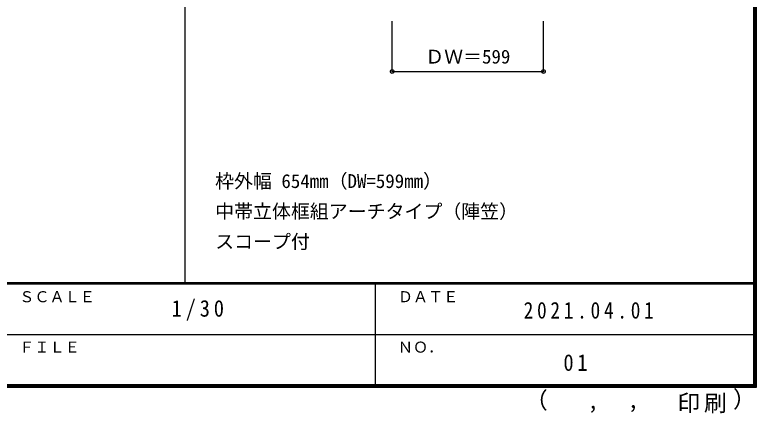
# Model space of a CAD drawing. Units: millimetres, scale not verified. Extents: x -6000 to 5700, y -4307 to 4175.
# Drawn here: x 2763 to 5700, y -4307 to -2726 of the extents above; entities that cross this region are included whole.
import ezdxf
from ezdxf.enums import TextEntityAlignment as Align

# ---------------------------------------------------------------- set-up
doc = ezdxf.new("R2010")
doc.units = ezdxf.units.MM
doc.header["$LTSCALE"] = 30
doc.header["$PDMODE"] = 32
doc.header["$PDSIZE"] = 15
for name, color, linetype in [('0-A_文字', 7, 'Continuous'), ('0-B_寸法', 7, 'Continuous'), ('F-1_枠', 6, 'Continuous'), ('F-A_文字', 7, 'Continuous')]:
    doc.layers.add(name, color=color, linetype=linetype)
doc.styles.add('ＭＳ ゴシック', font='')
doc.styles.get('ＭＳ ゴシック').set_extended_font_data('MS Gothic')

msp = doc.modelspace()

# ---------------------------------------------------------------- linework, layer by layer
at = {"layer": '0-B_寸法', "color": 4}
for p, q in [((4258, -2951.25), (4258, -2751.25)), ((4857, -2951.25), (4857, -2751.25)), ((4258, -2951.25), (4857, -2951.25))]:
    msp.add_line(p, q, dxfattribs=at)
at = {"layer": '0-B_寸法'}
for p in [(4258, -2951.25), (4857, -2951.25)]:
    msp.add_point(p, dxfattribs=at)
at = {"layer": 'F-1_枠'}
for p, q in [((3436.4, 4175), (3436.4, -3790)), ((5690, 4175), (5690, -4205)), ((5695, 4175), (5695, -4205)), ((5700, 4175), (5700, -4205)), ((5700, -3790), (-6000, -3790)), ((5700, -3795), (-6000, -3795)), ((4190, -3795), (4190, -4195)), ((-150, -3995), (5690, -3995.01)), ((5700, -4195), (-6000, -4195)), ((5700, -4200), (-6000, -4200)), ((5700, -4205), (-6000, -4205))]:
    msp.add_line(p, q, dxfattribs=at)

# ---------------------------------------------------------------- texts
at = {"layer": '0-A_文字', "style": 'ＭＳ ゴシック'}
for s, p in [('枠外幅 654mm（DW=599mm）', (3556.4, -3430)), ('中帯立体框組アーチタイプ（陣笠）', (3556.4, -3550)), ('スコープ付', (3556.4, -3670))]:
    msp.add_text(s, height=54.99, dxfattribs=at).set_placement(p, align=Align.BOTTOM_LEFT)
at = {"layer": '0-B_寸法', "style": 'ＭＳ ゴシック'}
msp.add_text('ＤＷ＝599', height=54.99, dxfattribs=at).set_placement((4388.75, -2936.25), align=Align.BOTTOM_LEFT)
at = {"layer": 'F-A_文字', "style": 'ＭＳ ゴシック'}
for s, height, p in [('ＳＣＡＬＥ', 43.99, (2780, -3880)), ('ＤＡＴＥ', 43.99, (4280, -3880)), ('ＦＩＬＥ', 43.99, (2780, -4080)), ('ＮＯ．', 43.99, (4280, -4080)), ('（', 65.98, (4784.03, -4308.31)), ('）', 65.98, (5608.4, -4304.13)), (',', 65.98, (5031.28, -4308.31)), (',', 65.98, (5190.2, -4305.53))]:
    msp.add_text(s, height=height, dxfattribs=at).set_placement(p, align=Align.BOTTOM_LEFT)
at = {"layer": 'F-A_文字', "char_height": 65.98, "attachment_point": 7, "style": 'ＭＳ ゴシック'}
for s, insert in [('\\T1.38;\\W0.9;1/30', (3383.75, -3940)), ('\\T1.39;\\W0.85;2021.04.01', (4778.75, -3932.5)), ('\\T1.36;\\W0.9;01', (4936.25, -4140)), ('\\T1.17;印刷', (5388.15, -4306.92))]:
    msp.add_mtext(s, dxfattribs=dict(at, insert=insert))

doc.saveas('drawing.dxf')
